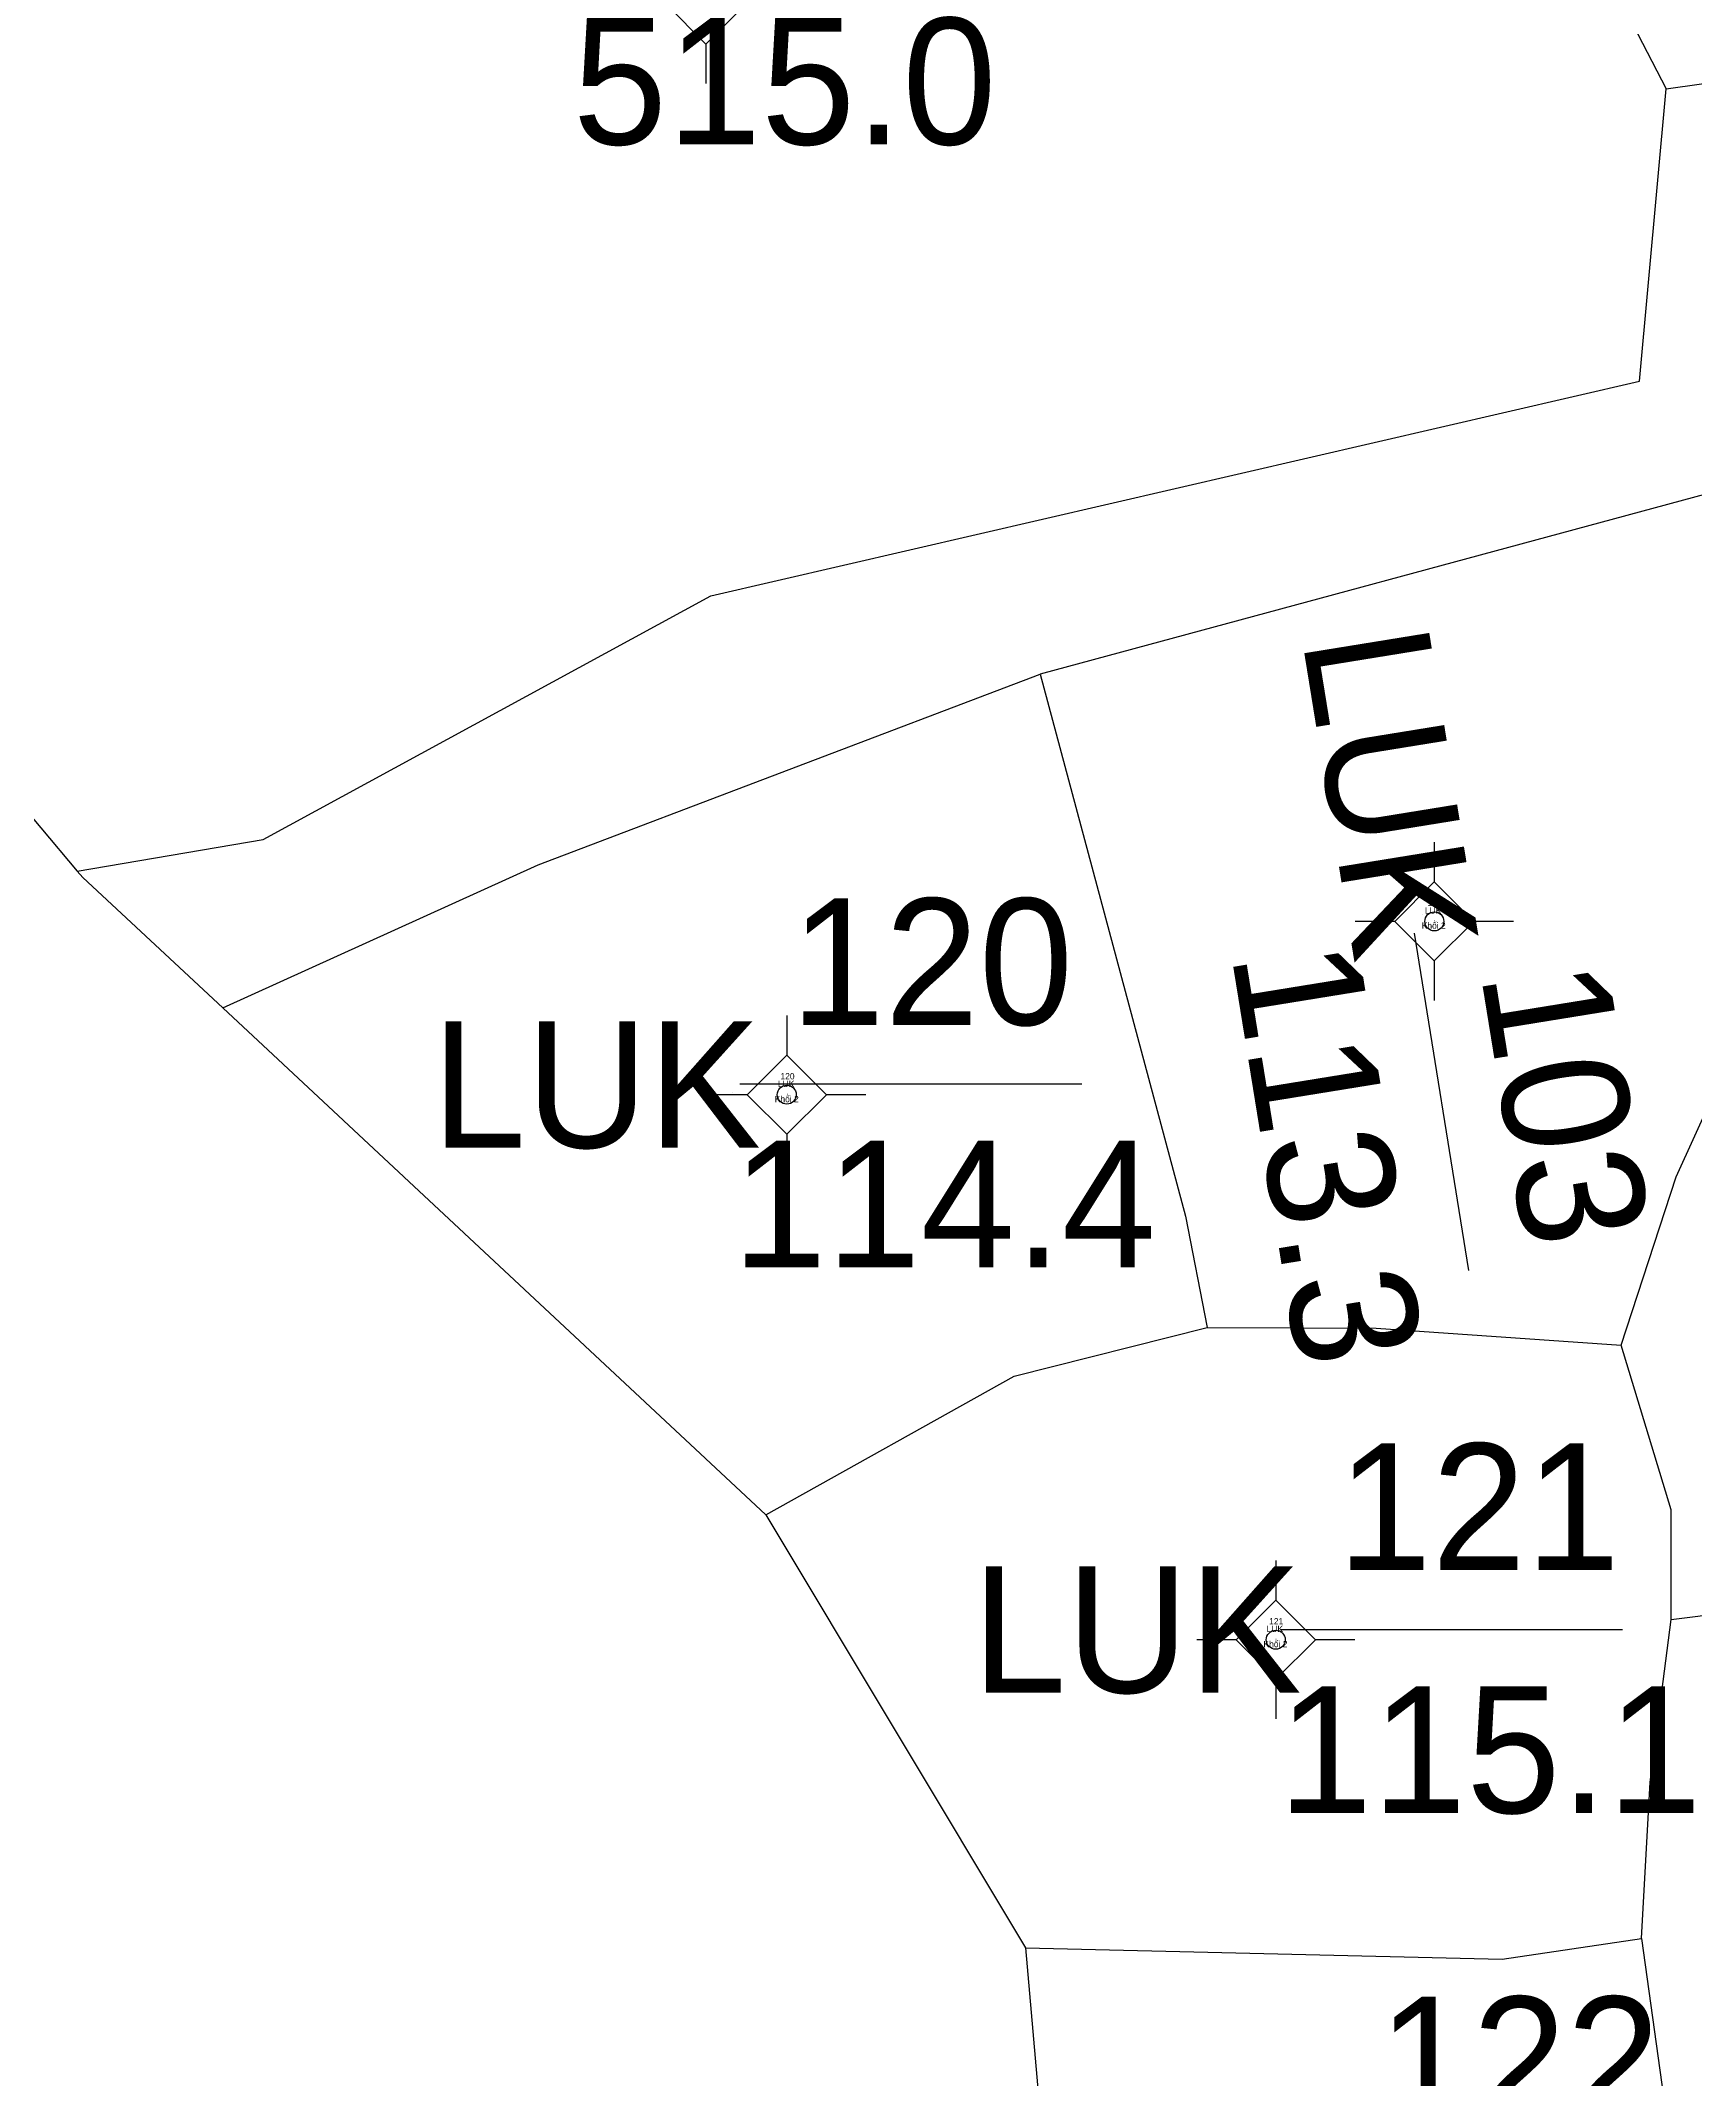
# Model space of a CAD drawing. Extents: x 550890 to 551618, y 1839259 to 1840146.
# Drawn here: x 551365.82 to 551391.96, y 1839708.46 to 1839740.67 of the extents above; entities that cross this region are included whole.
import ezdxf

# ---------------------------------------------------------------- set-up
doc = ezdxf.new("R2010")
doc.units = 0
for name, color, linetype in [('Level 10', 7, 'Continuous'), ('Level 11', 7, 'Continuous'), ('Level 13', 7, 'Continuous'), ('Level 15', 7, 'Continuous'), ('Level 2', 7, 'Continuous'), ('Level 4', 7, 'Continuous')]:
    doc.layers.add(name, color=color, linetype=linetype)

msp = doc.modelspace()

# ---------------------------------------------------------------- linework, layer by layer
at = {"layer": 'Level 10'}
for p, q in [((551387.73, 1839747.22), (551391.5, 1839739.91)), ((551365.25, 1839728.92), (551366.4, 1839727.55)), ((551368.7, 1839725.39), (551377.28, 1839717.38)), ((551377.28, 1839717.38), (551381.38, 1839710.54)), ((551381.38, 1839710.54), (551382.03, 1839703.18)), ((551391.11, 1839710.69), (551391.59, 1839707.26))]:
    msp.add_line(p, q, dxfattribs=at)
for points in [[(551391.5, 1839739.91), (551392.58, 1839740.06), (551393.42, 1839739.9), (551394.9, 1839738.68), (551398.42, 1839738.56), (551403.22, 1839739.36)], [(551366.4, 1839727.55), (551369.34, 1839728.05), (551376.41, 1839731.9), (551391.08, 1839735.29), (551391.5, 1839739.91)], [(551392.57, 1839724.72), (551392.79, 1839728.86), (551392.84, 1839733.21), (551392.36, 1839733.57), (551381.61, 1839730.66)], [(551368.7, 1839725.39), (551373.68, 1839727.65), (551381.61, 1839730.66)], [(551381.61, 1839730.66), (551383.91, 1839722.1), (551384.25, 1839720.34)], [(551366.4, 1839727.55), (551366.49, 1839727.45), (551368.7, 1839725.39)], [(551390.79, 1839720.06), (551391.66, 1839722.72), (551392.57, 1839724.72)], [(551377.28, 1839717.38), (551381.2, 1839719.57), (551384.25, 1839720.34)], [(551384.25, 1839720.34), (551386.92, 1839720.33), (551390.79, 1839720.06)], [(551391.58, 1839715.73), (551391.58, 1839717.46), (551390.79, 1839720.06)], [(551391.58, 1839715.73), (551398.53, 1839716.6), (551403.14, 1839718.08)], [(551391.11, 1839710.69), (551391.25, 1839713.16), (551391.58, 1839715.73)], [(551381.38, 1839710.54), (551388.91, 1839710.36), (551391.11, 1839710.69)]]:
    msp.add_lwpolyline(points, dxfattribs=at)
at = {"layer": 'Level 11'}
for p, q in [((551375.708, 1839741.242), (551376.333, 1839740.617)), ((551376.333, 1839740.617), (551376.958, 1839741.242)), ((551376.333, 1839740.617), (551376.333, 1839739.992)), ((551387.839, 1839728.007), (551387.839, 1839727.382)), ((551387.839, 1839727.382), (551387.214, 1839726.757)), ((551388.464, 1839726.757), (551387.839, 1839727.382)), ((551387.214, 1839726.757), (551386.589, 1839726.757)), ((551387.214, 1839726.757), (551387.839, 1839726.132)), ((551387.839, 1839726.132), (551388.464, 1839726.757)), ((551389.089, 1839726.757), (551388.464, 1839726.757)), ((551387.839, 1839726.132), (551387.839, 1839725.507)), ((551377.611, 1839725.269), (551377.611, 1839724.644)), ((551377.611, 1839724.644), (551376.986, 1839724.019)), ((551378.236, 1839724.019), (551377.611, 1839724.644)), ((551376.986, 1839724.019), (551376.361, 1839724.019)), ((551376.986, 1839724.019), (551377.611, 1839723.394)), ((551377.611, 1839723.394), (551378.236, 1839724.019)), ((551378.861, 1839724.019), (551378.236, 1839724.019)), ((551377.611, 1839723.394), (551377.611, 1839722.769)), ((551385.335, 1839716.658), (551385.335, 1839716.033)), ((551385.335, 1839716.033), (551384.71, 1839715.408)), ((551385.96, 1839715.408), (551385.335, 1839716.033)), ((551384.71, 1839715.408), (551384.085, 1839715.408)), ((551384.71, 1839715.408), (551385.335, 1839714.783)), ((551385.335, 1839714.783), (551385.96, 1839715.408)), ((551386.585, 1839715.408), (551385.96, 1839715.408)), ((551385.335, 1839714.783), (551385.335, 1839714.158))]:
    msp.add_line(p, q, dxfattribs=at)
for centre in [(551387.839, 1839726.757), (551377.61, 1839724.019), (551385.334, 1839715.408)]:
    msp.add_circle(centre, 0.15, dxfattribs=at)
at = {"layer": 'Level 13'}
for p, q in [((551387.66, 1839726.86), (551387.66, 1839726.86)), ((551387.52, 1839726.57), (551388.38, 1839721.24)), ((551376.76, 1839724.06), (551376.76, 1839724.06)), ((551376.87, 1839724.19), (551382.27, 1839724.19)), ((551385.41, 1839715.57), (551390.81, 1839715.57)), ((551385, 1839715.38), (551385, 1839715.38))]:
    msp.add_line(p, q, dxfattribs=at)

# ---------------------------------------------------------------- texts
for s, p in [('120', (551377.67, 1839725.12)), ('121', (551386.31, 1839716.51)), ('122', (551386.95, 1839707.77))]:
    msp.add_text(s, height=2, dxfattribs=at).set_placement(p)
msp.add_text('103', height=2, rotation=279.2206, dxfattribs=at).set_placement((551388.57, 1839725.93))
at = {"layer": 'Level 15'}
for s, p in [('LUK', (551387.69, 1839726.88)), ('103', (551387.73, 1839727)), ('Khối 2', (551387.64, 1839726.64)), ('.', (551387.82, 1839726.76)), ('LUK', (551377.47, 1839724.14)), ('120', (551377.51, 1839724.26)), ('Khối 2', (551377.42, 1839723.9)), ('.', (551377.6, 1839724.02)), ('LUK', (551385.19, 1839715.53)), ('121', (551385.23, 1839715.65)), ('Khối 2', (551385.14, 1839715.29)), ('.', (551385.32, 1839715.41))]:
    msp.add_text(s, height=0.1, dxfattribs=at).set_placement(p)
at = {"layer": 'Level 2'}
msp.add_text('LUK', height=2, rotation=279.2206, dxfattribs=at).set_placement((551385.75, 1839731.21))
for p in [(551372, 1839723.18), (551380.54, 1839714.57)]:
    msp.add_text('LUK', height=2, dxfattribs=at).set_placement(p)
at = {"layer": 'Level 4'}
for s, p in [('515.0', (551374.23, 1839739.03)), ('114.4', (551376.75, 1839721.29)), ('115.1', (551385.37, 1839712.67))]:
    msp.add_text(s, height=2, dxfattribs=at).set_placement(p)
msp.add_text('113.3', height=2, rotation=279.2206, dxfattribs=at).set_placement((551384.63, 1839726.24))

doc.saveas('drawing.dxf')
